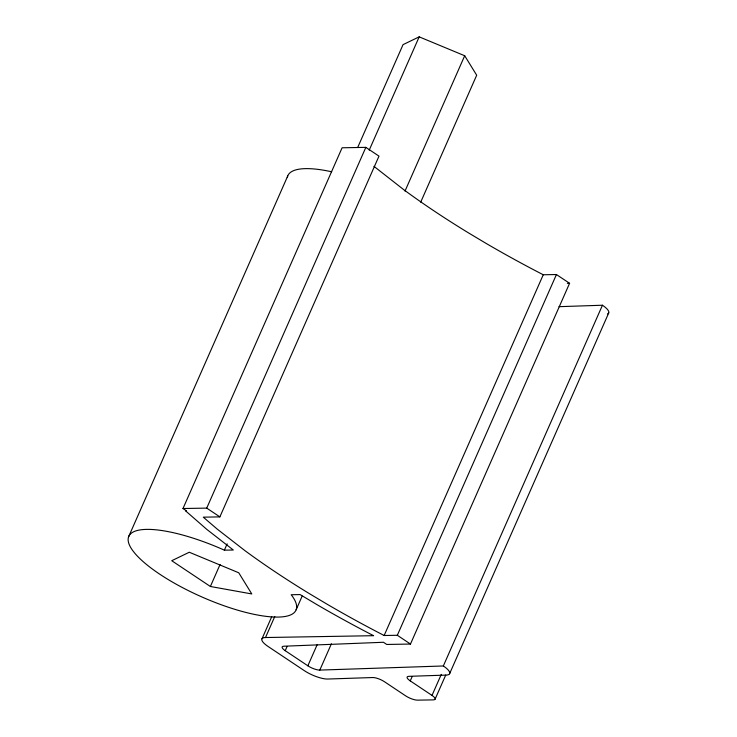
<?xml version="1.0" encoding="UTF-8"?>
<svg xmlns="http://www.w3.org/2000/svg" width="737" height="737" viewBox="0 0 737 737"><rect width="100%" height="100%" fill="white"/><g stroke="black" fill="none" stroke-linecap="round" stroke-linejoin="round"><path stroke-width="1.11" d="M128.643 536.693L287.752 175.94M441.288 674.373L432.011 695.406A9.139 2.598 23.8 0 1 433.31 699.883L417.492 700.15A9.139 2.598 23.8 0 1 405.645 695.857L384.493 681.743A8.973 2.552 23.8 0 0 372.775 677.533L327.698 679.035A17.946 5.095 23.8 0 1 304.252 670.606L268.102 646.487A18.278 5.187 23.8 0 1 265.504 637.533L373.604 635.69A395.677 112.374 23.8 0 1 316.79 604.533L300.116 594.584L291.17 594.741L292.128 595.966A91.379 25.952 23.8 0 1 203.08 597.486L197.838 595.146A91.379 25.952 23.8 0 1 134.521 552.897L132.651 550.493A91.379 25.952 23.8 0 1 221.69 548.973L224.37 550.171L233.316 550.014L206.784 529.378L185.429 510.723L186.286 510.713L182.997 508.521L342.106 147.778L365.838 147.363L378.984 156.133L219.875 516.886L203.274 517.171L217.332 529.194L244.822 550.557A395.677 112.374 23.8 0 0 309.466 593.69L327.339 604.349A395.677 112.374 23.8 0 0 384.143 635.506L397.326 635.276L410.472 644.046L569.581 283.303L556.435 274.533L543.252 274.763A395.677 112.374 23.8 0 1 486.448 243.606L468.575 232.938A395.677 112.374 23.8 0 1 403.922 189.814L373.954 166.341M357.703 147.455L403.047 44.644L419.187 36.85L464.697 55.745L476.692 75.22L420.698 202.168M182.997 508.521L206.728 508.115L365.838 147.363M369.209 150.155L419.187 36.85M224.37 550.171L227.153 543.86M210.377 586.486L251.787 593.948L238.751 572.778L189.28 552.243L171.739 560.71L210.377 586.486L220.077 564.478M405.009 191.086L464.697 55.745M261.994 638.804L271.732 616.712M265.504 637.533L274.781 616.501M296.136 609.775L302.161 596.095M558.978 306.675L602.442 305.229L443.333 665.972L319.803 670.09A9.139 2.598 23.8 0 1 307.854 665.797L285.219 650.688L287.08 646.487M307.854 665.797L317.131 644.764M319.803 670.09L331.392 643.797M384.143 635.506L543.252 274.763M397.326 635.276L556.435 274.533M432.011 695.406L410.251 680.887L412.112 676.686M435.06 699.247L445.728 675.055M449.588 673.747L608.698 313.004M567.324 283.34L569.581 283.303M410.472 644.046L386.741 644.46L383.461 642.268L283.92 646.22A9.139 2.598 23.8 0 0 285.219 650.688M206.728 508.115L219.875 516.886M443.333 665.972A18.618 5.288 23.8 0 1 446.18 675.092L408.832 676.336A9.314 2.644 23.8 0 0 410.251 680.887M287.329 177.543A91.379 25.952 23.8 0 1 331.65 171.776M602.442 305.229A18.618 5.288 23.8 0 1 607.518 313.953"/></g></svg>
